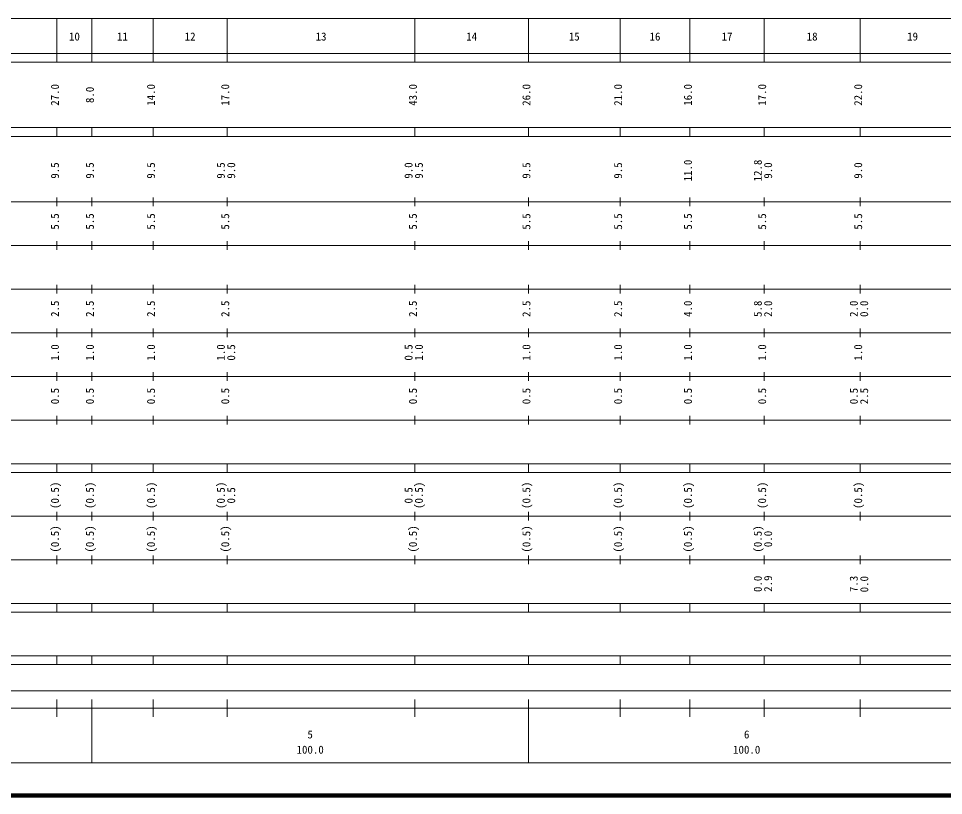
# Model space of a CAD drawing. Units: millimetres on the paper, enlarged 1000 times. Extents: x 40000 to 680000, y 20000 to 380000.
# Drawn here: x 251186 to 463087, y 20000 to 198000 of the extents above; entities that cross this region are included whole.
import ezdxf
from ezdxf.enums import TextEntityAlignment as Align

# ---------------------------------------------------------------- set-up
doc = ezdxf.new("R2010")
doc.units = ezdxf.units.MM
doc.header["$LTSCALE"] = 1000
doc.layers.add('M-TTL', color=2, linetype='Continuous', lineweight=140)
doc.layers.add('M-TTL-BAND', color=7, linetype='Continuous', lineweight=13)
doc.styles.add('ＭＳ ゴシック', font='')
doc.styles.get('ＭＳ ゴシック').set_extended_font_data('MS Gothic')

msp = doc.modelspace()

# ---------------------------------------------------------------- linework, layer by layer
at = {"layer": 'M-TTL'}
msp.add_line((40000, 20000), (680000, 20000), dxfattribs=at)
at = {"layer": 'M-TTL-BAND'}
for p, q in [((68000, 198000), (579000, 198000)), ((260000, 188000), (260000, 198000)), ((268000, 188000), (268000, 198000)), ((282000, 188000), (282000, 198000)), ((299000, 188000), (299000, 198000)), ((342000, 188000), (342000, 198000)), ((368000, 188000), (368000, 198000)), ((389000, 188000), (389000, 198000)), ((405000, 188000), (405000, 198000)), ((422000, 188000), (422000, 198000)), ((444000, 188000), (444000, 198000)), ((40000, 190000), (579000, 190000)), ((40000, 188000), (579000, 188000)), ((40000, 173000), (579000, 173000)), ((260000, 171000), (260000, 173000)), ((268000, 171000), (268000, 173000)), ((282000, 171000), (282000, 173000)), ((299000, 171000), (299000, 173000)), ((342000, 171000), (342000, 173000)), ((368000, 171000), (368000, 173000)), ((389000, 171000), (389000, 173000)), ((405000, 171000), (405000, 173000)), ((422000, 171000), (422000, 173000)), ((444000, 171000), (444000, 173000)), ((40000, 171000), (579000, 171000)), ((260000, 155000), (260000, 157000)), ((268000, 155000), (268000, 157000)), ((282000, 155000), (282000, 157000)), ((299000, 155000), (299000, 157000)), ((342000, 155000), (342000, 157000)), ((368000, 155000), (368000, 157000)), ((389000, 155000), (389000, 157000)), ((405000, 155000), (405000, 157000)), ((422000, 155000), (422000, 157000)), ((444000, 155000), (444000, 157000)), ((40000, 156000), (579000, 156000)), ((260000, 145000), (260000, 147000)), ((268000, 145000), (268000, 147000)), ((282000, 145000), (282000, 147000)), ((299000, 145000), (299000, 147000)), ((342000, 145000), (342000, 147000)), ((368000, 145000), (368000, 147000)), ((389000, 145000), (389000, 147000)), ((405000, 145000), (405000, 147000)), ((422000, 145000), (422000, 147000)), ((444000, 145000), (444000, 147000)), ((46000, 146000), (579000, 146000)), ((52000, 136000), (579000, 136000)), ((260000, 135000), (260000, 137000)), ((268000, 135000), (268000, 137000)), ((282000, 135000), (282000, 137000)), ((299000, 135000), (299000, 137000)), ((342000, 135000), (342000, 137000)), ((368000, 135000), (368000, 137000)), ((389000, 135000), (389000, 137000)), ((405000, 135000), (405000, 137000)), ((422000, 135000), (422000, 137000)), ((444000, 135000), (444000, 137000)), ((46000, 126000), (579000, 126000)), ((260000, 125000), (260000, 127000)), ((268000, 125000), (268000, 127000)), ((282000, 125000), (282000, 127000)), ((299000, 125000), (299000, 127000)), ((342000, 125000), (342000, 127000)), ((368000, 125000), (368000, 127000)), ((389000, 125000), (389000, 127000)), ((405000, 125000), (405000, 127000)), ((422000, 125000), (422000, 127000)), ((444000, 125000), (444000, 127000)), ((260000, 115000), (260000, 117000)), ((268000, 115000), (268000, 117000)), ((282000, 115000), (282000, 117000)), ((299000, 115000), (299000, 117000)), ((342000, 115000), (342000, 117000)), ((368000, 115000), (368000, 117000)), ((389000, 115000), (389000, 117000)), ((405000, 115000), (405000, 117000)), ((422000, 115000), (422000, 117000)), ((444000, 115000), (444000, 117000)), ((52000, 116000), (579000, 116000)), ((46000, 106000), (579000, 106000)), ((260000, 105000), (260000, 107000)), ((268000, 105000), (268000, 107000)), ((282000, 105000), (282000, 107000)), ((299000, 105000), (299000, 107000)), ((342000, 105000), (342000, 107000)), ((368000, 105000), (368000, 107000)), ((389000, 105000), (389000, 107000)), ((405000, 105000), (405000, 107000)), ((422000, 105000), (422000, 107000)), ((444000, 105000), (444000, 107000)), ((40000, 96000), (579000, 96000)), ((260000, 94000), (260000, 96000)), ((268000, 94000), (268000, 96000)), ((282000, 94000), (282000, 96000)), ((299000, 94000), (299000, 96000)), ((342000, 94000), (342000, 96000)), ((368000, 94000), (368000, 96000)), ((389000, 94000), (389000, 96000)), ((405000, 94000), (405000, 96000)), ((422000, 94000), (422000, 96000)), ((444000, 94000), (444000, 96000)), ((40000, 94000), (579000, 94000)), ((260000, 83000), (260000, 85000)), ((268000, 83000), (268000, 85000)), ((282000, 83000), (282000, 85000)), ((299000, 83000), (299000, 85000)), ((342000, 83000), (342000, 85000)), ((368000, 83000), (368000, 85000)), ((389000, 83000), (389000, 85000)), ((405000, 83000), (405000, 85000)), ((422000, 83000), (422000, 85000)), ((444000, 83000), (444000, 85000)), ((49000, 84000), (579000, 84000)), ((260000, 73000), (260000, 75000)), ((268000, 73000), (268000, 75000)), ((282000, 73000), (282000, 75000)), ((299000, 73000), (299000, 75000)), ((342000, 73000), (342000, 75000)), ((368000, 73000), (368000, 75000)), ((389000, 73000), (389000, 75000)), ((405000, 73000), (405000, 75000)), ((422000, 73000), (422000, 75000)), ((444000, 73000), (444000, 75000)), ((40000, 74000), (579000, 74000)), ((40000, 64000), (579000, 64000)), ((260000, 62000), (260000, 64000)), ((268000, 62000), (268000, 64000)), ((282000, 62000), (282000, 64000)), ((299000, 62000), (299000, 64000)), ((342000, 62000), (342000, 64000)), ((368000, 62000), (368000, 64000)), ((389000, 62000), (389000, 64000)), ((405000, 62000), (405000, 64000)), ((422000, 62000), (422000, 64000)), ((444000, 62000), (444000, 64000)), ((40000, 62000), (579000, 62000)), ((40000, 52000), (579000, 52000)), ((260000, 50000), (260000, 52000)), ((268000, 50000), (268000, 52000)), ((282000, 50000), (282000, 52000)), ((299000, 50000), (299000, 52000)), ((342000, 50000), (342000, 52000)), ((368000, 50000), (368000, 52000)), ((389000, 50000), (389000, 52000)), ((405000, 50000), (405000, 52000)), ((422000, 50000), (422000, 52000)), ((444000, 50000), (444000, 52000)), ((40000, 50000), (579000, 50000)), ((145500, 44000), (559000, 44000)), ((260000, 38000), (260000, 42000)), ((268000, 27500), (268000, 42000)), ((282000, 38000), (282000, 42000)), ((299000, 38000), (299000, 42000)), ((342000, 38000), (342000, 42000)), ((368000, 27500), (368000, 42000)), ((389000, 38000), (389000, 42000)), ((405000, 38000), (405000, 42000)), ((422000, 38000), (422000, 42000)), ((444000, 38000), (444000, 42000)), ((40000, 40000), (579000, 40000)), ((68000, 27500), (579000, 27500))]:
    msp.add_line(p, q, dxfattribs=at)

# ---------------------------------------------------------------- texts
at = {"layer": 'M-TTL-BAND', "style": 'ＭＳ ゴシック'}
for s, p in [('10', (264000, 192405)), ('11', (275000, 192405)), ('12', (290500, 192405)), ('13', (320500, 192405)), ('14', (355000, 192405)), ('15', (378500, 192405)), ('16', (397000, 192405)), ('17', (413500, 192405)), ('18', (433000, 192405)), ('19', (456000, 192405)), ('5', (318000, 32523)), ('6', (418000, 32523)), ('100.0', (318000, 29033)), ('100.0', (418000, 29033))]:
    msp.add_text(s, height=1833, dxfattribs=at).set_placement(p, align=Align.BOTTOM_CENTER)
for s, p in [('27.0', (261000, 180500)), ('8.0', (269000, 180500)), ('14.0', (283000, 180500)), ('17.0', (300000, 180500)), ('43.0', (343000, 180500)), ('26.0', (369000, 180500)), ('21.0', (390000, 180500)), ('16.0', (406000, 180500)), ('17.0', (423000, 180500)), ('22.0', (445000, 180500)), ('11.0', (406000, 163174)), ('12.8', (422000, 163174)), ('9.5', (261000, 163174)), ('9.5', (269000, 163174)), ('9.5', (283000, 163174)), ('9.5', (299000, 163174)), ('9.0', (301370, 163174)), ('9.0', (342000, 163174)), ('9.5', (344370, 163174)), ('9.5', (369000, 163174)), ('9.5', (390000, 163174)), ('9.0', (424370, 163174)), ('9.0', (445000, 163174)), ('5.5', (261000, 151500)), ('5.5', (269000, 151500)), ('5.5', (283000, 151500)), ('5.5', (300000, 151500)), ('5.5', (343000, 151500)), ('5.5', (369000, 151500)), ('5.5', (390000, 151500)), ('5.5', (406000, 151500)), ('5.5', (423000, 151500)), ('5.5', (445000, 151500)), ('2.5', (261000, 131500)), ('2.5', (269000, 131500)), ('2.5', (283000, 131500)), ('2.5', (300000, 131500)), ('2.5', (343000, 131500)), ('2.5', (369000, 131500)), ('2.5', (390000, 131500)), ('4.0', (406000, 131500)), ('5.8', (422000, 131500)), ('2.0', (424370, 131500)), ('2.0', (444000, 131500)), ('0.0', (446370, 131500)), ('1.0', (261000, 121500)), ('1.0', (269000, 121500)), ('1.0', (283000, 121500)), ('1.0', (299000, 121500)), ('0.5', (301370, 121500)), ('0.5', (342000, 121500)), ('1.0', (344370, 121500)), ('1.0', (369000, 121500)), ('1.0', (390000, 121500)), ('1.0', (406000, 121500)), ('1.0', (423000, 121500)), ('1.0', (445000, 121500)), ('0.5', (261000, 111500)), ('0.5', (269000, 111500)), ('0.5', (283000, 111500)), ('0.5', (300000, 111500)), ('0.5', (343000, 111500)), ('0.5', (369000, 111500)), ('0.5', (390000, 111500)), ('0.5', (406000, 111500)), ('0.5', (423000, 111500)), ('0.5', (444000, 111500)), ('2.5', (446370, 111500)), ('(0.5)', (261000, 88764)), ('(0.5)', (269000, 88764)), ('(0.5)', (283000, 88764)), ('(0.5)', (299000, 88764)), ('(0.5)', (344370, 88764)), ('(0.5)', (369000, 88764)), ('(0.5)', (390000, 88764)), ('(0.5)', (406000, 88764)), ('(0.5)', (423000, 88764)), ('(0.5)', (445000, 88764)), ('0.5', (301370, 88764)), ('0.5', (342000, 88764)), ('(0.5)', (261000, 78764)), ('(0.5)', (269000, 78764)), ('(0.5)', (283000, 78764)), ('(0.5)', (300000, 78764)), ('(0.5)', (343000, 78764)), ('(0.5)', (369000, 78764)), ('(0.5)', (390000, 78764)), ('(0.5)', (406000, 78764)), ('(0.5)', (422000, 78764)), ('0.0', (424370, 78764)), ('0.0', (422007, 68479)), ('2.9', (424363, 68532)), ('7.3', (443984, 68469)), ('0.0', (446391, 68409))]:
    msp.add_text(s, height=1833, rotation=90, dxfattribs=at).set_placement(p, align=Align.BOTTOM_CENTER)

doc.saveas('drawing.dxf')
